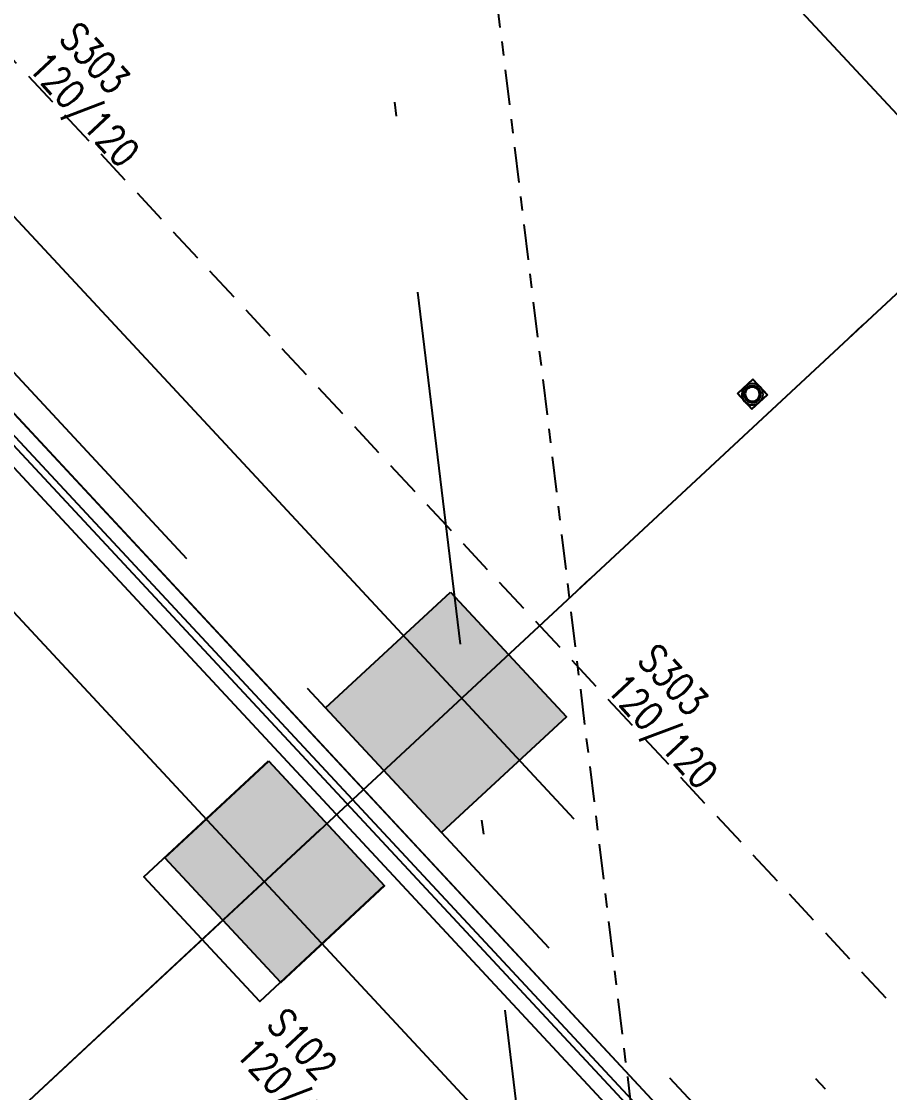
# Model space of a CAD drawing. Header units: millimetres. Extents: x 400382 to 401276, y 4543898 to 4544126.
# Drawn here: x 400481.03 to 400487.15, y 4543994.73 to 4544002.29 of the extents above; entities that cross this region are included whole.
import ezdxf

# ---------------------------------------------------------------- set-up
doc = ezdxf.new("R2010")
doc.units = ezdxf.units.MM
for name, pattern in [('AKS', [3, 2.5, -0.25, 0, -0.25]), ('CENTER', [2, 1.25, -0.25, 0.25, -0.25]), ('DASHDOT2', [0.5, 0.25, -0.125, 0, -0.125]), ('HIDDEN', [0.375, 0.25, -0.125]), ('UUC-ST-KAL-I05-101-U-000$0$ACAD_ISO05W100', [33, 24, -3, 0, -3, 0, -3])]:
    doc.linetypes.add(name, pattern=pattern)
for name, color, linetype in [('aks prota', 2, 'AKS'), ('kolon prota', 1, 'Continuous'), ('kolon tarama prota', 252, 'Continuous'), ('lkolon prota', 4, 'Continuous'), ('merdiven prota', 2, 'Continuous'), ('perde prota', 1, 'Continuous'), ('PRT-AL-TUNEL_EKSENI', 14, 'DASHDOT2'), ('skesit prota', 7, 'Continuous'), ('tkolon prota', 6, 'Continuous'), ('UUC-ST-KAL-I05-101-U-000$0$st_s_su tutucu', 2, 'Continuous')]:
    doc.layers.add(name, color=color, linetype=linetype)
doc.styles.add('tkolon', font='romanstw.shx')

# ---------------------------------------------------------------- blocks, each defined once
blk = doc.blocks.new('17.60 mekanik')
at = {"layer": 'kolon tarama prota'}
for p, q in [((144206.73, 61314.79), (144191.73, 61314.79)), ((144191.73, 61314.79), (144191.73, 61299.79)), ((144191.73, 61299.79), (144191.73, 61314.79)), ((144191.73, 61314.79), (144206.73, 61314.79)), ((144191.73, 61314.79), (144191.73, 61314.79)), ((144191.83, 61299.89), (144191.83, 61314.69)), ((144191.83, 61314.69), (144206.63, 61314.69)), ((144206.63, 61314.69), (144191.83, 61314.69)), ((144191.83, 61314.69), (144191.83, 61299.89)), ((144191.83, 61314.69), (144191.83, 61314.69)), ((144206.53, 61314.59), (144191.93, 61314.59)), ((144191.93, 61314.59), (144191.93, 61299.99)), ((144191.93, 61299.99), (144191.93, 61314.59)), ((144191.93, 61314.59), (144206.53, 61314.59)), ((144191.93, 61314.59), (144191.93, 61314.59)), ((144206.53, 61299.99), (144206.53, 61314.59)), ((144206.53, 61314.59), (144206.53, 61299.99)), ((144206.53, 61314.59), (144206.53, 61314.59)), ((144206.63, 61314.69), (144206.63, 61299.89)), ((144206.63, 61299.89), (144206.63, 61314.69)), ((144206.63, 61314.69), (144206.63, 61314.69)), ((144206.73, 61299.79), (144206.73, 61314.79)), ((144206.73, 61314.79), (144206.73, 61299.79)), ((144206.73, 61314.79), (144206.73, 61314.79)), ((144191.73, 61299.79), (144206.73, 61299.79)), ((144206.73, 61299.79), (144191.73, 61299.79)), ((144191.73, 61299.79), (144191.73, 61299.79)), ((144206.63, 61299.89), (144191.83, 61299.89)), ((144191.83, 61299.89), (144206.63, 61299.89)), ((144191.83, 61299.89), (144191.83, 61299.89)), ((144191.93, 61299.99), (144206.53, 61299.99)), ((144206.53, 61299.99), (144191.93, 61299.99)), ((144191.93, 61299.99), (144191.93, 61299.99)), ((144206.53, 61299.99), (144206.53, 61299.99)), ((144206.63, 61299.89), (144206.63, 61299.89)), ((144206.73, 61299.79), (144206.73, 61299.79))]:
    blk.add_line(p, q, dxfattribs=at)
for radius, start, end in [(7.5, 90, 270), (7.5, 90, 270), (6, 90, 270), (6, 90, 270), (5, 90, 270), (5, 90, 270), (7.5, 270, 90), (7.5, 270, 90), (6, 270, 90), (6, 270, 90), (5, 270, 90), (5, 270, 90)]:
    blk.add_arc((144199.23, 61307.29), radius, start, end, dxfattribs=at)

msp = doc.modelspace()

# ---------------------------------------------------------------- hatches: boundary and pattern name
at = {"layer": 'kolon tarama prota'}
h = msp.add_hatch(color=256, dxfattribs=at)
h.dxf.hatch_style = 1
h.paths.add_polyline_path([(400484.05679, 4543998.26016), (400484.87402, 4543997.38145), (400483.99327, 4543996.56641), (400483.17604, 4543997.44512)])
h = msp.add_hatch(color=256, dxfattribs=at)
h.dxf.hatch_style = 1
h.paths.add_polyline_path([(400483.59256, 4543996.18967), (400482.77532, 4543997.06838), (400482.04306, 4543996.38735), (400482.8603, 4543995.50864)], flags=17)

# ---------------------------------------------------------------- linework, layer by layer
at = {"layer": 'aks prota', "ltscale": 10}
for p, q in [((400505.42838, 4543974.62013), (400392.43281, 4544096.11577)), ((400480.72281, 4543994.34009), (400506.26561, 4544018.09583)), ((400491.77892, 4543986.50646), (400468.30465, 4544011.74658)), ((400464.83201, 4543979.56103), (400486.96489, 4544000.14545))]:
    msp.add_line(p, q, dxfattribs=at)
at = {"layer": 'kolon prota', "color": 1}
for points in [[(400484.05679, 4543998.26016), (400484.87402, 4543997.38145), (400483.99327, 4543996.56641), (400483.17604, 4543997.44512)], [(400482.77532, 4543997.06838), (400483.59256, 4543996.18967), (400482.8603, 4543995.50864), (400482.04306, 4543996.38735)]]:
    msp.add_lwpolyline(points, close=True, dxfattribs=at)
at = {"layer": 'kolon tarama prota'}
msp.add_lwpolyline([(400472.5758, 4544008.32884), (400489.08305, 4543990.57983)], dxfattribs=at)
msp.add_lwpolyline([(400482.7733, 4543997.07056), (400483.59053, 4543996.19185), (400482.71182, 4543995.37462), (400481.89459, 4543996.25333)], close=True, dxfattribs=at)
msp.add_lwpolyline([(400482.7733, 4543997.07056), (400483.59053, 4543996.19185), (400482.71182, 4543995.37462), (400481.89459, 4543996.25333)], close=True, dxfattribs=at)
at = {"layer": 'perde prota', "linetype": 'HIDDEN'}
msp.add_lwpolyline([(400473.93047, 4544009.58874), (400490.43772, 4543991.83973)], dxfattribs=at)
at = {"layer": 'perde prota', "linetype": 'HIDDEN', "ltscale": 10}
msp.add_lwpolyline([(400472.83209, 4544008.5672), (400487.13621, 4543993.18704)], dxfattribs=at)
at = {"layer": 'perde prota'}
for points in [[(400489.11966, 4543990.61388), (400472.61241, 4544008.36289)], [(400472.57577, 4544008.32886), (400489.08303, 4543990.57985)]]:
    msp.add_lwpolyline(points, dxfattribs=at)
at = {"layer": 'PRT-AL-TUNEL_EKSENI', "ltscale": 10}
for p, q in [((400484.74323, 4543992.83194), (400471.40995, 4544102.62669)), ((400396.13071, 4544099.55496), (400509.12628, 4543978.05932))]:
    msp.add_line(p, q, dxfattribs=at)
at = {"layer": 'skesit prota', "linetype": 'CENTER', "ltscale": 0.2}
msp.add_lwpolyline([(400471.97693, 4544104.59036), (400486.28628, 4543986.75803)], dxfattribs=at)
at = {"layer": 'UUC-ST-KAL-I05-101-U-000$0$st_s_su tutucu', "linetype": 'UUC-ST-KAL-I05-101-U-000$0$ACAD_ISO05W100'}
for points in [[(400472.18829, 4544008.9714), (400489.6963, 4543990.14727)], [(400472.1887, 4544008.97174), (400489.6967, 4543990.14761)], [(400489.50591, 4543989.9702), (400471.99791, 4544008.79434)], [(400489.50632, 4543989.97054), (400471.99831, 4544008.79468)]]:
    msp.add_lwpolyline(points, dxfattribs=at)

# ---------------------------------------------------------------- block references
at = {"layer": 'merdiven prota', "xscale": 0.01, "yscale": 0.01, "zscale": 0.01, "rotation": 312.9239939588403}
msp.add_blockref('17.60 mekanik', (399055.2216, 4544638.04734), dxfattribs=at)

# ---------------------------------------------------------------- texts
at = {"layer": 'lkolon prota', "style": 'tkolon', "width": 0.8}
for s, p in [('120/120', (400481.06982, 4544001.95471)), ('120/120', (400485.14713, 4543997.57068)), ('120/100', (400482.53296, 4543995.00287))]:
    msp.add_text(s, height=0.2, rotation=312.923994, dxfattribs=at).set_placement(p)
at = {"layer": 'tkolon prota', "style": 'tkolon', "width": 0.8}
for s, p in [('S303', (400481.28949, 4544002.15902)), ('S303', (400485.36681, 4543997.77498)), ('S102', (400482.75264, 4543995.20717))]:
    msp.add_text(s, height=0.2, rotation=312.923994, dxfattribs=at).set_placement(p)

doc.saveas('drawing.dxf')
